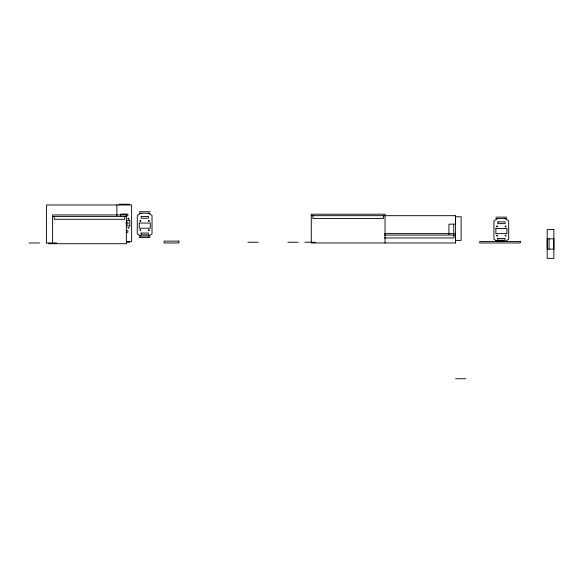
<?xml version="1.0" encoding="UTF-8"?>
<svg xmlns="http://www.w3.org/2000/svg" width="583" height="583" viewBox="0 0 583 583"><rect width="100%" height="100%" fill="white"/><g stroke="black" fill="none" stroke-linecap="round" stroke-linejoin="round"><path stroke-width="0.87" d="M385.042 242.973L385.042 214.201L311.271 214.201L311.271 242.973L455.578 242.973L455.578 234.49M311.271 215.681L455.578 215.681L455.578 224.164L448.939 224.164L448.939 234.49M549.055 249.16L549.055 238.797M129.054 218.632L128.777 219.106L128.02 218.909L128.5 218.078L128.894 219.019L127.968 218.771M129.054 227.851C126.438 228.645 130.57 226.466 127.968 227.705M140.955 213.21L137.267 215.426L137.267 233.87L140.955 236.086M148.337 236.086L152.025 233.87L152.025 215.426L148.337 213.21M497.612 218.632L493.925 220.84L493.925 239.285L496.876 241.056M504.995 241.5L508.682 239.285L508.682 220.84L504.995 218.632M118.764 204.247L129.754 204.247M139.148 211.738L150.144 211.738M139.148 213.21L150.144 213.21M126.066 215.827L127.874 215.827L127.874 214.056L120.645 214.056L120.645 215.827M52.608 216.417L126.38 216.417M455.578 216.781L461.109 216.781L461.109 240.393L455.578 240.393M495.805 217.153L506.802 217.153M495.805 218.632L506.802 218.632M126.387 220.658L129.79 220.658M126.387 225.825L129.79 225.825M126.066 230.657L127.874 230.657L127.874 232.428L126.066 232.428M384.54 233.608L455.578 233.608M384.372 235.08L455.578 235.08M139.148 236.086L150.144 236.086M139.148 237.558L150.144 237.558M384.372 237.959L453.917 237.959L453.917 235.08M126.358 241.5L131.634 241.5L131.634 204.983L46.494 204.983L46.494 242.973M126.358 242.236L129.754 242.236M247.906 242.236L258.269 242.236M287.813 242.236L298.175 242.236M304.916 242.236L315.279 242.236M29.15 242.973L39.513 242.973M46.254 242.973L56.617 242.973M48.44 243.716L126.38 243.716L126.38 214.938L52.608 214.938L52.608 243.716M455.578 378.753L465.912 378.753M504.098 241.5L504.098 240.764L495.98 240.764L495.98 241.5M455.578 215.681L455.578 242.973M453.734 224.142L453.734 234.49M383.388 215.681L383.388 218.552L312.933 218.552L312.933 215.681M129.79 220.308L129.79 226.175M126.657 220.695L126.657 222.502L127.393 222.502A0.736 0.736 0 0 1 128.129 223.238A0.736 0.736 0 0 1 127.393 223.981L126.657 223.981L126.657 225.789M124.718 216.417L124.718 219.295L54.263 219.295L54.263 216.417M116.877 204.983L116.877 215.666M126.263 222.407A2.172 2.172 0 0 1 126.263 224.069M126.212 222.852A1.989 1.989 0 0 1 126.212 223.632M547.211 238.819L547.211 249.145L553.85 249.145L553.85 238.819L547.211 238.819M139.235 223.056L139.22 228.215L150.29 228.215L150.305 223.056L139.235 223.056M141.122 233.047L141.115 234.818L148.344 234.818L148.352 233.047L141.122 233.047M141.181 216.453L141.173 218.224L148.403 218.224L148.41 216.453L141.181 216.453M495.9 228.47L495.878 233.63L506.948 233.63L506.962 228.47L495.9 228.47M497.78 238.462L497.773 240.232L505.009 240.232L505.009 238.462L497.78 238.462M497.838 221.868L497.831 223.639L505.06 223.639L505.067 221.868L497.838 221.868M140.058 220.753C140.168 222.946 142.019 219.755 140.058 220.753M140.029 229.972C140.139 232.165 141.99 228.973 140.029 229.972M148.541 220.753C148.65 222.946 150.501 219.755 148.541 220.753M148.512 229.972C148.621 232.165 150.472 228.973 148.512 229.972M496.716 226.168C496.825 228.361 498.676 225.169 496.716 226.168M496.687 235.386C496.796 237.58 498.647 234.388 496.687 235.386M505.199 226.168C505.308 228.361 507.159 225.169 505.199 226.168M505.17 235.386C505.279 237.58 507.13 234.388 505.17 235.386M553.85 229.593L547.211 229.593L547.211 258.364L553.85 258.364L553.85 229.593M178.864 241.129L164.114 241.129L164.114 242.973L178.864 242.973L178.864 241.129M520.327 241.5L479.751 241.5L479.751 242.973L520.327 242.973L520.327 241.5"/></g></svg>
